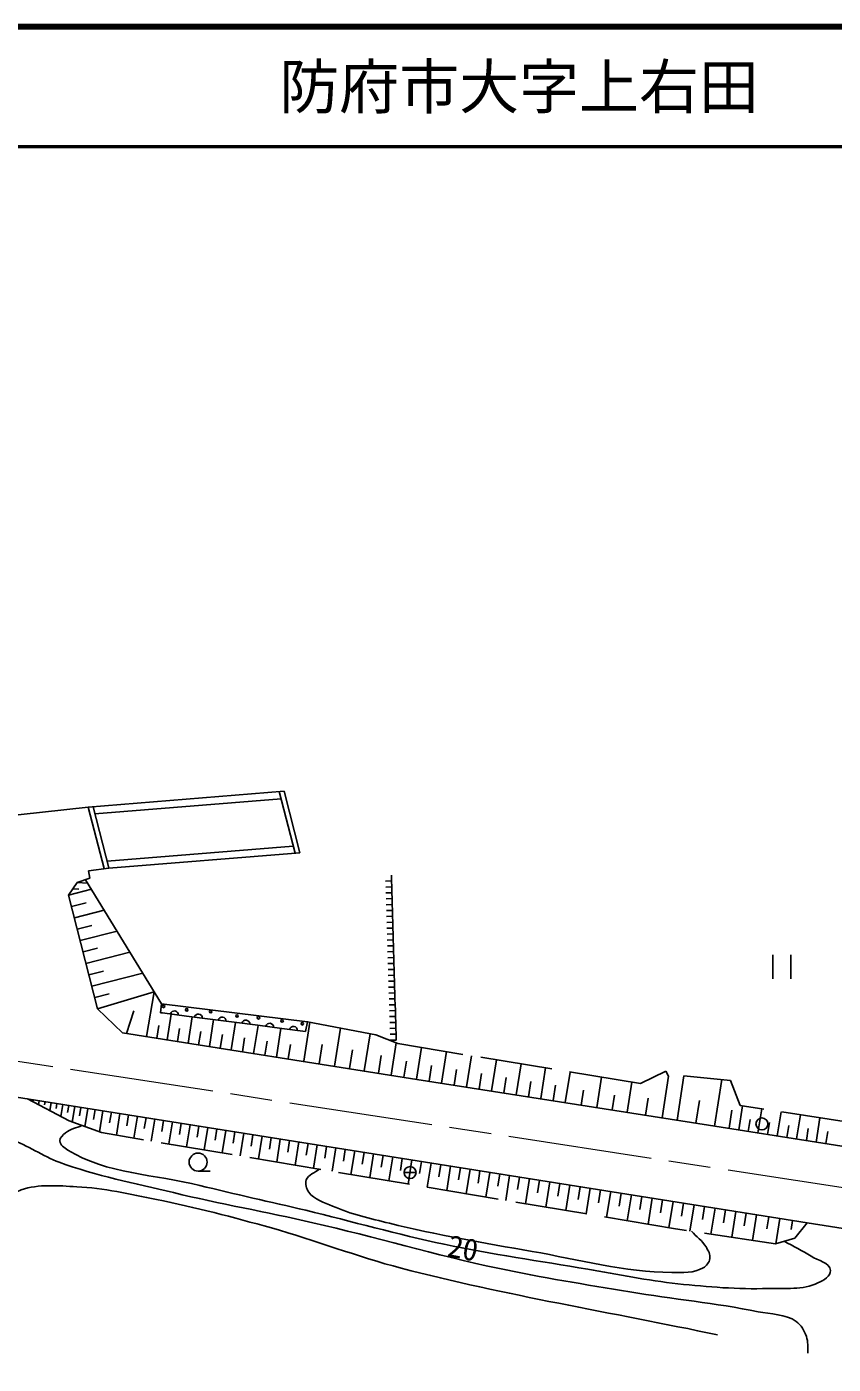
# Model space of a CAD drawing. Units: millimetres, scale not verified. Extents: x 40000 to 680000, y 20000 to 380000.
# Drawn here: x 383952 to 451238, y 268401 to 380000 of the extents above; entities that cross this region are included whole.
import ezdxf
from ezdxf.enums import TextEntityAlignment as Align

# ---------------------------------------------------------------- set-up
doc = ezdxf.new("R2010")
doc.units = ezdxf.units.MM
doc.header["$LTSCALE"] = 1000
doc.linetypes.add('CHAIN', pattern=[18.5, 12, -1.5, 3.5, -1.5])
doc.linetypes.add('DASHED', pattern=[7.5, 6, -1.5])
for name, color, linetype, lineweight in [('M-BGD', 7, 'Continuous', 25), ('M-BGD-EXST', 7, 'Continuous', 25), ('M-BMK', 2, 'CHAIN', 13), ('M-TTL', 2, 'Continuous', 140), ('M-TTL-LINE', 7, 'Continuous', 50)]:
    doc.layers.add(name, color=color, linetype=linetype, lineweight=lineweight)
doc.layers.add('M-TTL-TXT', color=7, linetype='Continuous')
doc.styles.add('ＭＳ ゴシック', font='')
doc.styles.get('ＭＳ ゴシック').set_extended_font_data('MS Gothic')

msp = doc.modelspace()

# ---------------------------------------------------------------- linework, layer by layer
at = {"layer": 'M-BGD'}
for p, q in [((389083, 314886), (405427, 316211)), ((405023, 316179), (406336, 311034)), ((405427, 316211), (406741, 311066)), ((373479, 313156), (389083, 314886)), ((390414, 309754), (389083, 314886)), ((390813, 309809), (389488, 314919)), ((389641, 314330), (405173, 315589)), ((406185, 311624), (390667, 310374)), ((406741, 311066), (390797, 309807)), ((390797, 309807), (389098, 309568)), ((389098, 309568), (389221, 308956)), ((414384, 308727), (414370, 309218)), ((388155, 308587), (387446, 307551)), ((387446, 307551), (389344, 308033)), ((387801, 308069), (388288, 308053)), ((389221, 308956), (388155, 308587)), ((388155, 308587), (389028, 308549)), ((388856, 308830), (395193, 298486)), ((413884, 308712), (414384, 308727)), ((413899, 308220), (414399, 308235)), ((414399, 308235), (414384, 308727)), ((414413, 307744), (414399, 308235)), ((387446, 307551), (389860, 298050)), ((387688, 306601), (388899, 306909)), ((413913, 307729), (414413, 307744)), ((413928, 307237), (414428, 307252)), ((414428, 307252), (414413, 307744)), ((414442, 306760), (414428, 307252)), ((387929, 305651), (390417, 306283)), ((413943, 306746), (414442, 306760)), ((413957, 306254), (414457, 306269)), ((414457, 306269), (414442, 306760)), ((414471, 305777), (414457, 306269)), ((388170, 304700), (389382, 305008)), ((413972, 305762), (414471, 305777)), ((413986, 305271), (414486, 305285)), ((414001, 304779), (414500, 304794)), ((414486, 305285), (414471, 305777)), ((414500, 304794), (414486, 305285)), ((414515, 304302), (414500, 304794)), ((388412, 303750), (391489, 304532)), ((414015, 304287), (414515, 304302)), ((414030, 303796), (414529, 303810)), ((414529, 303810), (414515, 304302)), ((414544, 303319), (414529, 303810)), ((388653, 302800), (389865, 303108)), ((388895, 301850), (392561, 302782)), ((414044, 303304), (414544, 303319)), ((414059, 302812), (414558, 302827)), ((414558, 302827), (414544, 303319)), ((414573, 302336), (414558, 302827)), ((414073, 302321), (414573, 302336)), ((414088, 301829), (414587, 301844)), ((414102, 301338), (414602, 301352)), ((414587, 301844), (414573, 302336)), ((414602, 301352), (414587, 301844)), ((414616, 300861), (414602, 301352)), ((389136, 300900), (390348, 301208)), ((389378, 299950), (393634, 301031)), ((414117, 300846), (414616, 300861)), ((414131, 300354), (414631, 300369)), ((414631, 300369), (414616, 300861)), ((414645, 299877), (414631, 300369)), ((389619, 299000), (390830, 299307)), ((389860, 298050), (394588, 299473)), ((393952, 295740), (394588, 299473)), ((414146, 299863), (414645, 299877)), ((414160, 299371), (414660, 299386)), ((414660, 299386), (414645, 299877)), ((414674, 298894), (414660, 299386)), ((389860, 298050), (391927, 296057)), ((395193, 298486), (395100, 297734)), ((414175, 298879), (414674, 298894)), ((414189, 298388), (414689, 298402)), ((414689, 298402), (414674, 298894)), ((414703, 297911), (414689, 298402)), ((392282, 296003), (392873, 297884)), ((395288, 297709), (395100, 297734)), ((397275, 297452), (395288, 297709)), ((395660, 295471), (395998, 297617)), ((399262, 297195), (397275, 297452)), ((397406, 295196), (397751, 297390)), ((399190, 294915), (399544, 297158)), ((401249, 296937), (399262, 297195)), ((401015, 294628), (401376, 296921)), ((403235, 296680), (401249, 296937)), ((407062, 293676), (407576, 296941)), ((414204, 297896), (414703, 297911)), ((414218, 297404), (414718, 297419)), ((414233, 296913), (414732, 296928)), ((414718, 297419), (414703, 297911)), ((414732, 296928), (414718, 297419)), ((414747, 296436), (414732, 296928)), ((394802, 295606), (394969, 296668)), ((396528, 295334), (396699, 296419)), ((398293, 295056), (398468, 296166)), ((400098, 294772), (400276, 295906)), ((402880, 294334), (403249, 296678)), ((405222, 296423), (403235, 296680)), ((404787, 294034), (405164, 296430)), ((407209, 296165), (405222, 296423)), ((409622, 293272), (410123, 296452)), ((412116, 292880), (412604, 295976)), ((414247, 296421), (414747, 296436)), ((414262, 295929), (414761, 295944)), ((414761, 295944), (414747, 296436)), ((414776, 295453), (414761, 295944)), ((401942, 294482), (402125, 295641)), ((403828, 294185), (404015, 295370)), ((405756, 293881), (405947, 295093)), ((408351, 293473), (408604, 295084)), ((410877, 293075), (411125, 294643)), ((414276, 295438), (414776, 295453)), ((414357, 292527), (414779, 295206)), ((416468, 292194), (416883, 294829)), ((413286, 292695), (413516, 294157)), ((415414, 292360), (415622, 293681)), ((418566, 291864), (418979, 294483)), ((420652, 291535), (421062, 294139)), ((422726, 291209), (423134, 293797)), ((417518, 292029), (417725, 293342)), ((419611, 291699), (419816, 293005)), ((421691, 291372), (421895, 292670)), ((424788, 290884), (425194, 293458)), ((426838, 290561), (427241, 293120)), ((428876, 290240), (429277, 292784)), ((423759, 291046), (423962, 292337)), ((425815, 290722), (426017, 292005)), ((427859, 290400), (428060, 291676)), ((431896, 292352), (431500, 289823)), ((434430, 291934), (434037, 289425)), ((441333, 288278), (441945, 292154)), ((384496, 290467), (384482, 290383)), ((384990, 290389), (384936, 290051)), ((385484, 290311), (385443, 290058)), ((385977, 290232), (385870, 289557)), ((430406, 291258), (430213, 290024)), ((432985, 290850), (432792, 289620)), ((435804, 290609), (435581, 289183)), ((439783, 288523), (440082, 290415)), ((386471, 290154), (386404, 289732)), ((386965, 290076), (386804, 289063)), ((387459, 289997), (387365, 289407)), ((387953, 289919), (387744, 288608)), ((388477, 289835), (388365, 289129)), ((389042, 289746), (388800, 288224)), ((389651, 289649), (389520, 288830)), ((390306, 289545), (390025, 287780)), ((391012, 289432), (390869, 288533)), ((391732, 289318), (391445, 287512)), ((392454, 289203), (392310, 288297)), ((393179, 289088), (392890, 287270)), ((442548, 288086), (442788, 289605)), ((443348, 287959), (443664, 289960)), ((444953, 287706), (445270, 289714)), ((446564, 287451), (446883, 289467)), ((448181, 287196), (448501, 289219)), ((393906, 288972), (393761, 288061)), ((394635, 288856), (394344, 287027)), ((395367, 288740), (395221, 287822)), ((396102, 288623), (395809, 286781)), ((396838, 288506), (396691, 287582)), ((397578, 288389), (397283, 286534)), ((398319, 288271), (398172, 287341)), ((399064, 288153), (398767, 286286)), ((399810, 288034), (399662, 287097)), ((444150, 287833), (444308, 288835)), ((445758, 287579), (445917, 288585)), ((447372, 287323), (447532, 288333)), ((448993, 287067), (449153, 288081)), ((449805, 286939), (450126, 288971)), ((400560, 287915), (400261, 286035)), ((401311, 287795), (401161, 286852)), ((402066, 287675), (401765, 285783)), ((402822, 287555), (402672, 286606)), ((403582, 287434), (403279, 285530)), ((404344, 287313), (404192, 286358)), ((405108, 287192), (404803, 285274)), ((405875, 287070), (405722, 286108)), ((406644, 286948), (406338, 285017)), ((407417, 286825), (407263, 285856)), ((450619, 286810), (450780, 287828)), ((408191, 286702), (407882, 284759)), ((408968, 286578), (408813, 285603)), ((409748, 286454), (409437, 284498)), ((410531, 286330), (410375, 285348)), ((411316, 286205), (411003, 284236)), ((412104, 286080), (411947, 285092)), ((412894, 285954), (412579, 283972)), ((413687, 285828), (413529, 284834)), ((414483, 285702), (414165, 283706)), ((415281, 285575), (415122, 284574)), ((416082, 285447), (415762, 283438)), ((416885, 285320), (416725, 284312)), ((417692, 285192), (417370, 283169)), ((418501, 285063), (418340, 284048)), ((419313, 284934), (418989, 282898)), ((420127, 284804), (419965, 283783)), ((420944, 284675), (420618, 282625)), ((421764, 284544), (421601, 283516)), ((422587, 284413), (422259, 282350)), ((423412, 284282), (423248, 283247)), ((424240, 284151), (423910, 282073)), ((425071, 284019), (424906, 282976)), ((425905, 283886), (425573, 281795)), ((426742, 283753), (426575, 282704)), ((427581, 283620), (427246, 281514)), ((428423, 283486), (428255, 282430)), ((429268, 283351), (428931, 281232)), ((430116, 283217), (429947, 282153)), ((430966, 283081), (430627, 280948)), ((431820, 282946), (431649, 281875)), ((432676, 282810), (432334, 280662)), ((433535, 282673), (433364, 281596)), ((434397, 282536), (434053, 280374)), ((435262, 282399), (435090, 281314)), ((436130, 282261), (435784, 280084)), ((437000, 282122), (436827, 281030)), ((437874, 281983), (437526, 279792)), ((438751, 281844), (438576, 280748)), ((439628, 281705), (439280, 279519)), ((440502, 281566), (440329, 280476)), ((441374, 281427), (441028, 279256)), ((442242, 281289), (442070, 280207)), ((443108, 281152), (442765, 278995)), ((443970, 281014), (443800, 279940)), ((444830, 280878), (444490, 278735)), ((445694, 279713), (445853, 280715)), ((446457, 278458), (446792, 280566)), ((447731, 279656), (447849, 280398))]:
    msp.add_line(p, q, dxfattribs=at)
for points in [[(407209, 296165), (407383, 296978), (395193, 298486)], [(391927, 296057), (416490, 292174), (440842, 288359), (469433, 283837), (497224, 279598)], [(373266, 292246), (386432, 290160), (449050, 280207), (482489, 274946), (503071, 271777), (523797, 268768), (523730, 268401), (502909, 271419), (502983, 271790)]]:
    msp.add_lwpolyline(points, dxfattribs=at)
at = {"layer": 'M-BGD', "linetype": 'DASHED'}
for points in [[(436962, 288967), (437485, 292425), (437269, 292857), (435148, 291816), (414908, 295154), (413085, 295884), (407383, 296978)], [(490264, 283925), (490081, 283070), (482528, 284012), (443473, 289989), (442652, 292084), (438782, 292464), (438222, 288769)], [(449050, 280207), (448033, 278920), (446416, 278446), (438072, 279701), (390176, 287725), (387496, 288698), (384002, 290545)]]:
    msp.add_lwpolyline(points, dxfattribs=at)
at = {"layer": 'M-BGD'}
for centre in [(395366, 298253), (397303, 297973), (399297, 297810), (401502, 297460), (403287, 297308), (405259, 297052), (406938, 296807)]:
    msp.add_circle(centre, 100, dxfattribs=at)
for centre, start, end in [((396277, 297545), 358.74505, 166.49689), ((398264, 297288), 358.74336, 166.49687), ((400251, 297030), 358.74549, 166.49474), ((402237, 296773), 358.74505, 166.49689), ((404224, 296516), 358.74336, 166.49687), ((406211, 296258), 358.74633, 166.49413)]:
    msp.add_arc(centre, 336, start, end, dxfattribs=at)
for points, knots in [([(376697, 288538), (378676, 288081), (380716, 287833), (382635, 287166), (384038, 286677), (385268, 285768), (386663, 285256), (389746, 284125), (392989, 283488), (396182, 282720), (400039, 281791), (403952, 281106), (407819, 280213), (412984, 279021), (418075, 277510), (423260, 276409), (426908, 275634), (430593, 275053), (434271, 274439), (437830, 273846), (441433, 273503), (444968, 272783), (446039, 272565), (447251, 272605), (448146, 271978), (448559, 271688), (448825, 271199), (448996, 270724), (449154, 270287), (449086, 269799), (449131, 269337)], [0, 0, 0, 0, 1, 1, 1, 2, 2, 2, 3, 3, 3, 4, 4, 4, 5, 5, 5, 6, 6, 6, 7, 7, 7, 8, 8, 8, 9, 9, 9, 10, 10, 10, 10]), ([(388550, 288315), (388097, 288117), (387573, 288034), (387191, 287721), (386976, 287544), (386698, 287314), (386713, 287036), (386731, 286698), (387094, 286450), (387382, 286271), (390604, 284265), (394699, 284249), (398379, 283324), (401319, 282585), (404285, 281952), (407233, 281245), (411086, 280320), (414898, 279224), (418776, 278413), (422741, 277583), (426754, 277004), (430749, 276333), (433256, 275913), (435749, 275385), (438277, 275115), (440775, 274848), (443293, 274646), (445805, 274720), (447199, 274762), (448706, 274582), (449963, 275186), (450405, 275399), (451040, 275737), (451003, 276226), (450952, 276891), (449950, 277048), (449390, 277409), (448671, 277871), (447898, 278244), (447152, 278661)], [0, 0, 0, 0, 1, 1, 1, 2, 2, 2, 3, 3, 3, 4, 4, 4, 5, 5, 5, 6, 6, 6, 7, 7, 7, 8, 8, 8, 9, 9, 9, 10, 10, 10, 11, 11, 11, 12, 12, 12, 13, 13, 13, 13]), ([(439412, 279499), (439818, 279063), (440329, 278704), (440631, 278190), (440803, 277894), (440998, 277550), (440943, 277212), (440892, 276900), (440654, 276609), (440384, 276446), (439629, 275991), (438648, 276065), (437767, 276067), (433838, 276078), (429981, 277142), (426109, 277814), (422128, 278505), (418138, 279187), (414217, 280162), (412613, 280561), (410984, 280928), (409470, 281591), (408765, 281900), (407926, 282137), (407480, 282765), (407279, 283048), (407158, 283459), (407275, 283786), (407434, 284228), (408004, 284380), (408368, 284677)], [0, 0, 0, 0, 1, 1, 1, 2, 2, 2, 3, 3, 3, 4, 4, 4, 5, 5, 5, 6, 6, 6, 7, 7, 7, 8, 8, 8, 9, 9, 9, 10, 10, 10, 10]), ([(441567, 270859), (432778, 272711), (423894, 274157), (415201, 276416), (411540, 277367), (408006, 278761), (404363, 279777), (401189, 280662), (397999, 281500), (394770, 282156), (392572, 282603), (390364, 283100), (388124, 283213), (386575, 283292), (384945, 283453), (383479, 282949), (382474, 282604), (381731, 281742), (380858, 281138)], [0, 0, 0, 0, 1, 1, 1, 2, 2, 2, 3, 3, 3, 4, 4, 4, 5, 5, 5, 6, 6, 6, 6])]:
    msp.add_open_spline(points, degree=3, knots=knots, dxfattribs=at)
at = {"layer": 'M-BGD-EXST'}
for p, q in [((446206, 302562), (446206, 300562)), ((447706, 302562), (447706, 300562)), ((398251, 284518), (399251, 284518)), ((415431, 284395), (416431, 284395))]:
    msp.add_line(p, q, dxfattribs=at)
for centre, radius in [((445291, 288451), 500), ((398251, 285268), 750), ((415931, 284395), 500)]:
    msp.add_circle(centre, radius, dxfattribs=at)
at = {"layer": 'M-BMK'}
msp.add_line((369317, 295825), (466854, 280882), dxfattribs=at)
at = {"layer": 'M-TTL'}
msp.add_line((680000, 380000), (40000, 380000), dxfattribs=at)
at = {"layer": 'M-TTL-LINE'}
msp.add_line((40000, 370000), (680000, 370000), dxfattribs=at)

# ---------------------------------------------------------------- texts
at = {"layer": 'M-BGD', "style": 'ＭＳ ゴシック'}
msp.add_text('20', height=1833, rotation=349.068, dxfattribs=at).set_placement((420355, 278096), align=Align.MIDDLE_CENTER)
at = {"layer": 'M-TTL-TXT', "style": 'ＭＳ ゴシック'}
msp.add_text('防府市大字上右田', height=3666, dxfattribs=at).set_placement((405024, 375000), align=Align.MIDDLE_LEFT)

doc.saveas('drawing.dxf')
